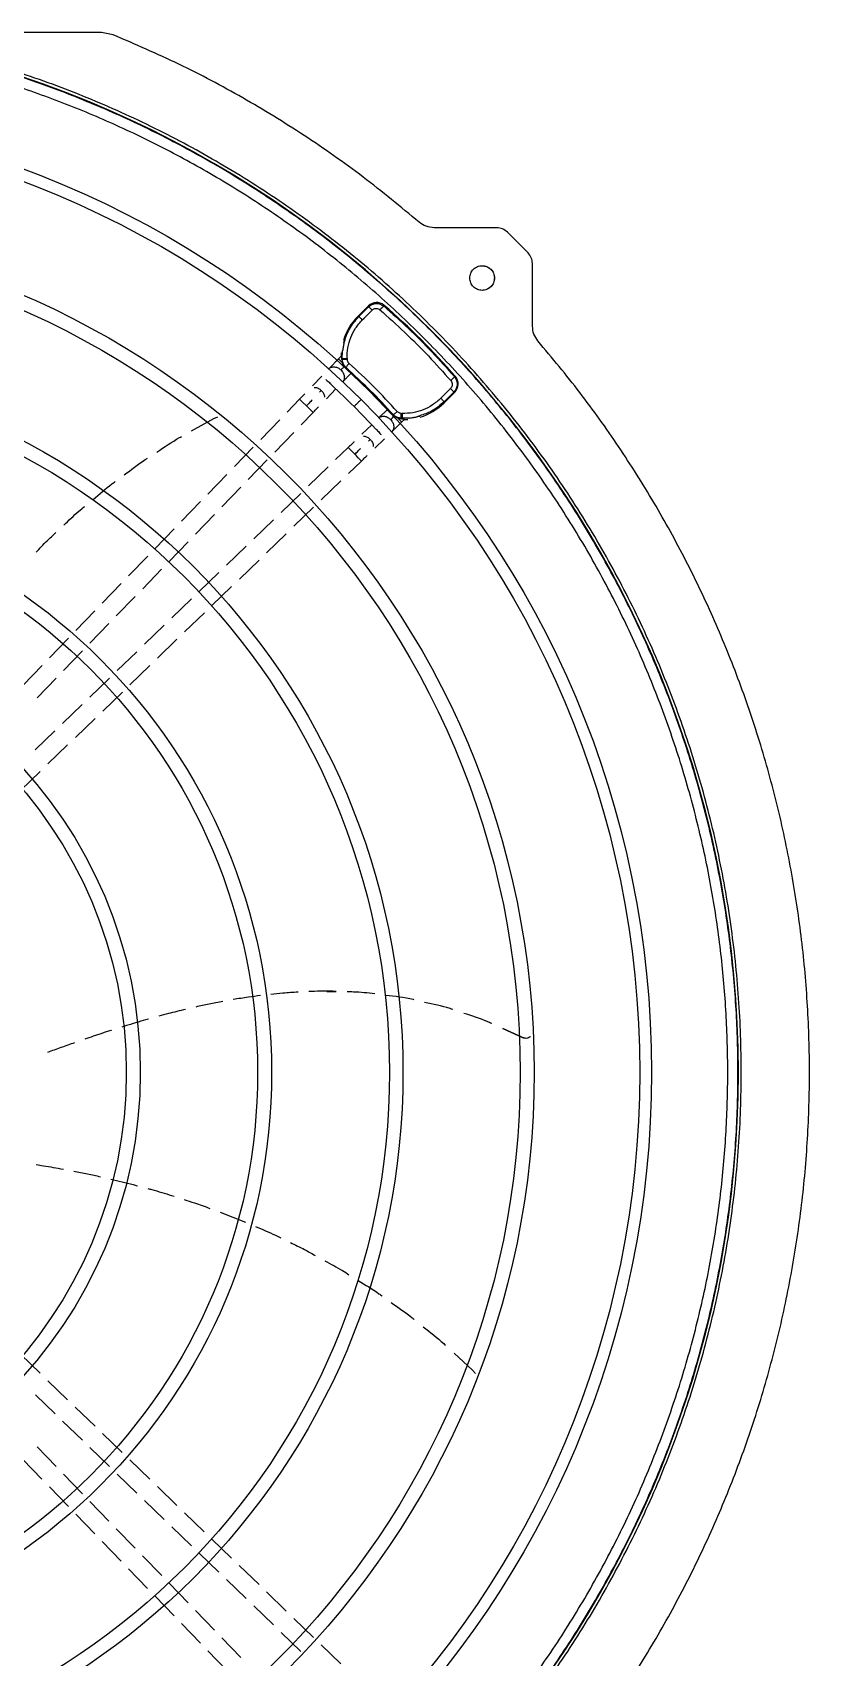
# Model space of a CAD drawing. Extents: x -24 to 296, y -58 to 147.
# Drawn here: x 120.64 to 128.69, y 31.01 to 47.87 of the extents above; entities that cross this region are included whole.
import ezdxf

# ---------------------------------------------------------------- set-up
doc = ezdxf.new("R2010")
doc.units = 0
doc.header["$MEASUREMENT"] = 0
doc.layers.get('0').update_dxf_attribs({"linetype": 'CONTINUOUS'})

msp = doc.modelspace()

# ---------------------------------------------------------------- linework, layer by layer
at = {"color": 7, "linetype": 'Continuous', "lineweight": 25}
for p, q in [((121.35589, 47.87206), (118.79916, 47.87206)), ((121.47537, 47.84851), (121.35589, 47.87206)), ((125.45221, 45.84661), (124.8026, 45.84661)), ((125.77689, 45.58715), (125.56355, 45.80049)), ((125.82301, 44.82619), (125.82301, 45.47581)), ((124.01121, 44.9255), (124.1228, 45.03709)), ((124.12374, 45.02597), (124.02357, 44.92572)), ((124.1228, 45.03709), (124.12374, 45.02597)), ((124.28313, 45.04321), (124.28419, 45.03174)), ((124.02357, 44.92572), (124.01121, 44.9255)), ((124.05903, 44.88978), (124.07912, 44.90986)), ((124.07912, 44.90986), (124.16072, 44.99156)), ((123.84196, 44.51722), (123.81131, 44.48553)), ((123.85092, 44.48937), (123.8538, 44.56966)), ((123.84481, 44.48908), (123.85092, 44.48937)), ((123.84552, 44.47984), (123.84481, 44.48908)), ((123.85122, 44.4801), (123.84552, 44.47984)), ((123.84552, 44.47984), (123.85288, 44.44553)), ((123.85092, 44.48937), (123.85122, 44.4801)), ((123.85805, 44.45089), (123.85122, 44.4801)), ((123.87406, 44.4086), (123.8864, 44.39568)), ((123.8864, 44.39568), (123.89064, 44.39587)), ((123.90124, 44.4911), (123.90153, 44.48166)), ((123.63972, 44.30757), (123.54277, 44.20686)), ((123.68708, 44.07293), (123.78508, 44.17472)), ((124.97312, 44.17916), (124.89143, 44.09755)), ((125.02413, 44.3022), (125.01319, 44.30273)), ((123.40806, 44.06722), (123.2792, 43.93395)), ((124.89143, 44.09755), (124.87135, 44.07746)), ((125.01801, 44.14187), (124.90643, 44.03028)), ((124.90643, 44.03028), (124.90716, 44.04212)), ((125.00741, 44.14229), (124.90716, 44.04212)), ((125.01801, 44.14187), (125.00741, 44.14229)), ((122.2893, 43.73963), (122.51856, 43.86817)), ((122.51792, 43.86817), (122.56138, 43.88647)), ((122.51856, 43.86817), (122.51792, 43.86817)), ((122.51856, 43.86817), (122.56158, 43.8863)), ((123.20271, 43.85483), (123.00527, 43.65064)), ((123.42413, 43.80064), (123.54953, 43.93034)), ((124.37732, 43.90919), (124.37695, 43.90513)), ((124.38987, 43.89279), (124.37695, 43.90513)), ((124.42678, 43.87163), (124.46104, 43.86432)), ((124.46153, 43.86977), (124.42786, 43.87769)), ((124.46104, 43.86432), (124.46153, 43.86977)), ((124.47026, 43.86362), (124.46104, 43.86432)), ((124.47083, 43.86947), (124.46153, 43.86977)), ((124.46322, 43.91997), (124.47266, 43.91965)), ((124.46654, 43.83022), (124.49831, 43.86094)), ((124.47083, 43.86947), (124.47026, 43.86362)), ((124.55111, 43.87235), (124.47083, 43.86947)), ((123.15021, 43.51734), (123.34725, 43.72113)), ((124.15625, 43.80357), (124.05434, 43.70462)), ((122.92858, 43.57132), (122.73205, 43.36807)), ((123.91261, 43.56726), (123.7823, 43.44127)), ((124.18793, 43.55995), (124.28913, 43.65822)), ((122.87632, 43.23408), (123.07368, 43.4382)), ((123.70316, 43.36475), (123.49933, 43.16767)), ((123.91704, 43.29773), (124.04944, 43.42575)), ((122.65475, 43.28812), (122.45761, 43.08423)), ((123.63311, 43.0232), (123.83745, 43.22077)), ((122.38135, 43.00536), (122.1842, 42.80147)), ((122.60276, 42.95115), (122.79995, 43.1551)), ((123.42003, 43.09098), (123.21653, 42.89422)), ((122.32913, 42.66816), (122.52618, 42.87196)), ((123.35012, 42.74957), (123.5539, 42.94661)), ((122.10703, 42.72165), (121.91012, 42.518)), ((123.13699, 42.81731), (122.93327, 42.62033)), ((123.06662, 42.47545), (123.27065, 42.67273)), ((122.05508, 42.38473), (122.25269, 42.5891)), ((122.85406, 42.54375), (122.65027, 42.3467)), ((121.83417, 42.43945), (121.63594, 42.23444)), ((122.78399, 42.20218), (122.9879, 42.39933)), ((121.55962, 42.15551), (121.36239, 41.95153)), ((121.78201, 42.10231), (121.97854, 42.30557)), ((122.57083, 42.26989), (122.36763, 42.07341)), ((121.50832, 41.81926), (121.70472, 42.02238)), ((122.28831, 41.99672), (122.08395, 41.79912)), ((122.5, 41.92758), (122.70423, 42.12505)), ((121.28555, 41.87205), (121.08847, 41.66823)), ((122.217, 41.65395), (122.42107, 41.85126)), ((121.23397, 41.53551), (121.43192, 41.74024)), ((122.00553, 41.7233), (121.80096, 41.52549)), ((121.01192, 41.58905), (120.81497, 41.38537)), ((121.93434, 41.38064), (122.13746, 41.57703)), ((120.73833, 41.30611), (120.54104, 41.10206)), ((120.96045, 41.25263), (121.15785, 41.45679)), ((121.72163, 41.44879), (121.51888, 41.25275)), ((121.65026, 41.10596), (121.85475, 41.30368)), ((120.68686, 40.96968), (120.88391, 41.17347)), ((121.4387, 41.17523), (121.23522, 40.97848)), ((121.36742, 40.83248), (121.57172, 41.03002)), ((121.15583, 40.90171), (120.95198, 40.70461)), ((120.87239, 40.62765), (120.6686, 40.43061)), ((121.08433, 40.55876), (121.28827, 40.75595)), ((120.80014, 40.28397), (121.00404, 40.48112)), ((120.51616, 40.00939), (120.72038, 40.20685)), ((123.68951, 37.92455), (123.78921, 37.92378)), ((125.7211, 37.44609), (125.51406, 37.53954)), ((125.51411, 37.53865), (125.72057, 37.44609)), ((125.72057, 37.44609), (125.7211, 37.44609)), ((125.7562, 37.43682), (125.75673, 37.43682)), ((122.58362, 35.63541), (122.84859, 35.53032)), ((120.72039, 33.96245), (120.51623, 34.15985)), ((125.00979, 34.17144), (125.20165, 33.9941)), ((121.0039, 33.68832), (120.7998, 33.88566)), ((125.20165, 33.9941), (125.23196, 33.95901)), ((120.66904, 33.73828), (120.87281, 33.54125)), ((121.28746, 33.41414), (121.08325, 33.6116)), ((120.95198, 33.4647), (121.15629, 33.26716)), ((121.57076, 33.14022), (121.36673, 33.33749)), ((120.53997, 33.06835), (120.73751, 32.86406)), ((120.88363, 32.99613), (120.6867, 33.19979)), ((121.23482, 33.19122), (121.43869, 32.9941)), ((121.85459, 32.86578), (121.65011, 33.06349)), ((121.15765, 32.71273), (120.96067, 32.91645)), ((121.51794, 32.91747), (121.72161, 32.72054)), ((120.81403, 32.78491), (121.01131, 32.58088)), ((122.1374, 32.59233), (121.93418, 32.78883)), ((121.43209, 32.42889), (121.23429, 32.63346)), ((121.80121, 32.64358), (122.00524, 32.4463)), ((121.08803, 32.50154), (121.28545, 32.29735)), ((122.08473, 32.36943), (122.28778, 32.1731)), ((122.42091, 32.3182), (122.21676, 32.51559)), ((121.3628, 32.21736), (121.55943, 32.014)), ((121.70477, 32.14688), (121.50796, 32.35043)), ((122.70427, 32.04421), (122.5003, 32.24144)), ((121.97895, 31.86332), (121.78136, 32.06766)), ((122.36701, 32.09649), (122.57139, 31.89888)), ((121.63629, 31.9345), (121.83314, 31.73092)), ((122.98791, 31.76996), (122.7837, 31.96741)), ((122.25222, 31.58069), (122.05568, 31.78395)), ((122.65049, 31.8224), (122.85384, 31.62577)), ((123.27065, 31.49658), (123.06653, 31.69395)), ((121.90984, 31.6516), (122.10802, 31.44663)), ((122.93342, 31.54883), (123.1375, 31.3515)), ((122.18449, 31.36754), (122.38097, 31.16434)), ((122.52684, 31.29667), (122.32893, 31.50135)), ((123.55397, 31.22263), (123.35046, 31.41941)), ((122.79957, 31.0146), (122.60261, 31.21831)), ((123.21631, 31.2753), (123.42035, 31.07801)), ((122.4577, 31.08498), (122.65566, 30.88025)), ((123.83718, 30.94879), (123.63288, 31.14633))]:
    msp.add_line(p, q, dxfattribs=at)
at = {"color": 8, "linetype": 'Continuous', "lineweight": 25}
for p, q in [((124.2552, 45.04815), (124.28419, 45.03174)), ((125.01319, 44.30273), (125.02879, 44.27518)), ((123.63359, 44.1589), (123.61525, 44.13987)), ((124.65481, 43.89587), (124.62908, 43.88583))]:
    msp.add_line(p, q, dxfattribs=at)
for centre, radius in [((117.06027, 37.08527), 9.99706), ((117.06027, 37.08465), 9.87436), ((117.06027, 37.08527), 8.78089), ((117.06027, 37.08465), 8.63615), ((117.06027, 37.08465), 7.41998), ((117.06646, 37.08475), 7.27453), ((117.06027, 37.08465), 6.05846), ((117.06027, 37.08465), 5.9131), ((117.06027, 37.08465), 4.69694), ((117.06027, 37.08465), 4.55158)]:
    msp.add_circle(centre, radius)
at = {"color": 7, "linetype": 'Continuous', "lineweight": 25}
for centre, radius, start, end in [((117.06539, 37.08465), 10.89215, 277.952419, 82.047581), ((119.80756, 39.82663), 6.87338, 40.627992, 49.372027), ((119.80824, 39.82733), 6.11819, 42.504763, 47.493312), ((117.06611, 37.08432), 9.76824, 44.999741, 46.881712), ((117.07136, 37.08932), 9.76098, 43.117375, 45.000762)]:
    msp.add_arc(centre, radius, start, end, dxfattribs=at)
at = {"color": 8, "linetype": 'Continuous', "lineweight": 25}
for centre, radius, start, end in [((119.11829, 39.56698), 6.79828, 45.858, 46.344146), ((112.39857, 32.50357), 15.96606, 45.699879, 46.052529), ((114.51384, 34.38208), 13.14171, 43.911773, 44.341551), ((112.87579, 32.7243), 15.47163, 43.76337, 44.127308)]:
    msp.add_arc(centre, radius, start, end, dxfattribs=at)
at = {"color": 7, "linetype": 'Continuous', "lineweight": 25}
for centre, major_axis, ratio, start_param, end_param in [((124.20627, 44.95343), (-0.00447, 0.11816), 0.99886587, 5.53682267, 7.03021374), ((124.42957, 44.50819), (0.5912, 0.01098), 0.99873841, 2.33824924, 2.83211218), ((124.42957, 44.50819), (0.5912, 0.01098), 0.99873841, 3.0557476, 3.11410526), ((124.93435, 44.22535), (0.11816, -0.00449), 0.99887068, 5.53630704, 7.02969541), ((124.48912, 44.44865), (0.01095, 0.5912), 0.99873353, 3.4485214, 3.94487882), ((124.48912, 44.44865), (0.01095, 0.5912), 0.99873353, 3.16946015, 3.23077009)]:
    msp.add_ellipse(centre, major_axis=major_axis, ratio=ratio, start_param=start_param, end_param=end_param, dxfattribs=at)
for points, knots in [([(109.23498, 29.67323), (109.37751, 29.5275), (109.66466, 29.23391), (110.12951, 28.82273), (110.62209, 28.4322), (111.14336, 28.06741), (111.69139, 27.73023), (112.26412, 27.42362), (112.85892, 27.1501), (113.47241, 26.91205), (114.10158, 26.71121), (114.7431, 26.549), (115.39336, 26.42645), (116.04865, 26.34414), (116.70536, 26.30218), (117.36004, 26.30026), (118.0086, 26.33765), (118.64761, 26.41313), (119.27389, 26.52507), (119.88521, 26.67179), (120.47912, 26.85127), (121.05641, 27.06239), (121.62081, 27.30589), (122.17552, 27.58379), (122.72037, 27.89745), (123.25218, 28.24666), (123.76817, 28.63109), (124.2649, 29.04975), (124.73906, 29.50117), (125.18718, 29.98307), (125.60653, 30.4933), (125.99455, 31.0293), (126.34897, 31.58809), (126.66787, 32.16644), (126.9498, 32.76104), (127.19378, 33.36857), (127.39897, 33.98495), (127.56525, 34.60654), (127.69293, 35.2298), (127.78278, 35.85204), (127.83575, 36.47021), (127.85318, 37.08465), (127.83576, 37.69909), (127.78278, 38.31725), (127.69293, 38.93949), (127.56525, 39.56275), (127.39897, 40.18435), (127.19378, 40.80073), (126.94981, 41.40825), (126.66788, 42.00285), (126.34898, 42.58121), (125.99456, 43.14), (125.60653, 43.67599), (125.18719, 44.18622), (124.73908, 44.66812), (124.26491, 45.11955), (123.76817, 45.53821), (123.25219, 45.92265), (122.72039, 46.27184), (122.17554, 46.58551), (121.62082, 46.86342), (121.05642, 47.10692), (120.47913, 47.31803), (119.88523, 47.49751), (119.2739, 47.64423), (118.64762, 47.75618), (118.00861, 47.83165), (117.36005, 47.86905), (116.70538, 47.86713), (116.04866, 47.82517), (115.39337, 47.74286), (114.7431, 47.62031), (114.10159, 47.4581), (113.47242, 47.25726), (112.85893, 47.01922), (112.26412, 46.74569), (111.69139, 46.43908), (111.14337, 46.1019), (110.6221, 45.73712), (110.12952, 45.34658), (109.66467, 44.93541), (109.37752, 44.64181), (109.23498, 44.49608)], [0, 0, 0, 0, 0.01189592, 0.02396584, 0.03619649, 0.04857359, 0.06108194, 0.07373471, 0.0864717, 0.09927432, 0.11212355, 0.12500004, 0.13787625, 0.15072533, 0.16352795, 0.17626509, 0.18891813, 0.20142621, 0.21380317, 0.22603385, 0.23810393, 0.25000004, 0.2618959, 0.27396585, 0.28619652, 0.29857361, 0.31108196, 0.32373474, 0.33647171, 0.34927432, 0.36212355, 0.37500004, 0.38787624, 0.40072531, 0.41352793, 0.42626506, 0.4389181, 0.45142619, 0.46380314, 0.47603381, 0.48810388, 0.50000001, 0.51189586, 0.52396581, 0.53619649, 0.54857357, 0.56108191, 0.57373469, 0.58647168, 0.59927428, 0.6121235, 0.62499999, 0.63787621, 0.65072529, 0.66352791, 0.67626502, 0.68891805, 0.70142614, 0.71380312, 0.72603376, 0.73810387, 0.74999998, 0.76189582, 0.77396578, 0.78619645, 0.79857355, 0.81108188, 0.82373468, 0.83647168, 0.84927427, 0.86212351, 0.87499998, 0.88787621, 0.90072531, 0.91352792, 0.92626504, 0.93891808, 0.95142617, 0.96380314, 0.97603381, 0.98810396, 1, 1, 1, 1]), ([(118.54396, 26.29726), (118.75839, 26.33043), (119.18725, 26.39676), (119.82154, 26.54477), (120.44636, 26.72766), (121.059, 26.94829), (121.65741, 27.20492), (122.23941, 27.49689), (122.80293, 27.8231), (123.34596, 28.18239), (123.86655, 28.57348), (124.36285, 28.99497), (124.83308, 29.44536), (125.27557, 29.92303), (125.68873, 30.42629), (126.07109, 30.95332), (126.42129, 31.50226), (126.73806, 32.07114), (127.02029, 32.65793), (127.26696, 33.26052), (127.47719, 33.87678), (127.65023, 34.50449), (127.78546, 35.14143), (127.8824, 35.7853), (127.9407, 36.43381), (127.96016, 37.08465), (127.9407, 37.73549), (127.8824, 38.384), (127.78546, 39.02787), (127.65023, 39.6648), (127.47719, 40.29252), (127.26696, 40.90878), (127.02029, 41.51137), (126.73807, 42.09816), (126.42129, 42.66704), (126.0711, 43.21598), (125.68874, 43.74301), (125.27558, 44.24627), (124.83309, 44.72394), (124.36286, 45.17433), (123.86656, 45.59582), (123.34597, 45.98691), (122.80294, 46.3462), (122.23942, 46.67241), (121.65742, 46.96439), (121.05901, 47.22102), (120.44637, 47.44164), (119.82155, 47.62453), (119.18726, 47.77254), (118.7584, 47.83888), (118.54397, 47.87205)], [0, 0, 0, 0, 0.02083334, 0.04166665, 0.06250003, 0.08333335, 0.10416665, 0.125, 0.1458333, 0.16666668, 0.18749997, 0.20833336, 0.22916668, 0.25000001, 0.27083332, 0.29166664, 0.31250001, 0.33333334, 0.35416664, 0.37499996, 0.39583334, 0.41666666, 0.43749998, 0.4583333, 0.47916665, 0.5, 0.5208333, 0.54166664, 0.5625, 0.58333332, 0.60416664, 0.62499998, 0.64583333, 0.66666665, 0.68749999, 0.70833331, 0.72916664, 0.74999997, 0.77083333, 0.79166666, 0.81249999, 0.83333331, 0.85416669, 0.875, 0.89583335, 0.91666666, 0.9375, 0.95833334, 0.97916668, 1, 1, 1, 1]), ([(118.79918, 26.29725), (119.05203, 26.3433), (119.55775, 26.43539), (120.30159, 26.64089), (121.02992, 26.8945), (121.73834, 27.19985), (122.42353, 27.5541), (123.08203, 27.95585), (123.71058, 28.40299), (124.30604, 28.89335), (124.86545, 29.42445), (125.38603, 29.99367), (125.86519, 30.59817), (126.30054, 31.23494), (126.68992, 31.90082), (127.03139, 32.59249), (127.32326, 33.30652), (127.56406, 34.03934), (127.75261, 34.78731), (127.88796, 35.54672), (127.96944, 36.31377), (127.99664, 37.08466), (127.96944, 37.85556), (127.88796, 38.62261), (127.75261, 39.38201), (127.56406, 40.12999), (127.32325, 40.86281), (127.03139, 41.57683), (126.68991, 42.2685), (126.30053, 42.93438), (125.86518, 43.57116), (125.38602, 44.17565), (124.86544, 44.74487), (124.30602, 45.27598), (123.71056, 45.76632), (123.08202, 46.21347), (122.42352, 46.61522), (121.73832, 46.96947), (121.0299, 47.27481), (120.30157, 47.52842), (119.55773, 47.73393), (119.05202, 47.82601), (118.79916, 47.87206)], [0, 0, 0, 0, 0.02500002, 0.05000002, 0.07500002, 0.10000003, 0.12499999, 0.15000004, 0.17499999, 0.20000003, 0.22500003, 0.25, 0.27500001, 0.30000002, 0.325, 0.35000002, 0.375, 0.4, 0.42500002, 0.45000001, 0.47500003, 0.50000003, 0.52499999, 0.55000001, 0.57500001, 0.6, 0.62500003, 0.65, 0.67500002, 0.70000003, 0.72500002, 0.75000002, 0.77499999, 0.80000001, 0.825, 0.85000003, 0.87500003, 0.89999998, 0.92500001, 0.95, 0.975, 1, 1, 1, 1]), ([(124.64856, 45.90375), (124.45664, 46.06275), (124.07281, 46.38075), (123.45982, 46.80984), (122.82231, 47.20055), (122.16174, 47.55199), (121.70416, 47.74967), (121.47538, 47.84851)], [0, 0, 0, 0, 0.20000021, 0.40000034, 0.60000016, 0.8000001, 1, 1, 1, 1]), ([(124.8026, 45.84661), (124.77436, 45.84922), (124.71788, 45.85444), (124.67167, 45.88731), (124.64856, 45.90375)], [0, 0, 0, 0, 0.50000434, 1, 1, 1, 1]), ([(125.56355, 45.80049), (125.54725, 45.81364), (125.51467, 45.83994), (125.47303, 45.84439), (125.45221, 45.84661)], [0, 0, 0, 0, 0.49998968, 1, 1, 1, 1]), ([(125.82301, 45.47581), (125.82079, 45.49663), (125.81634, 45.53827), (125.79004, 45.57085), (125.77689, 45.58715)], [0, 0, 0, 0, 0.49999648, 1, 1, 1, 1]), ([(125.17323, 45.32495), (125.17516, 45.34172), (125.17901, 45.37526), (125.20863, 45.41791), (125.25099, 45.44641), (125.30135, 45.45641), (125.35172, 45.44641), (125.39407, 45.41791), (125.4237, 45.37526), (125.42755, 45.34172), (125.42948, 45.32495)], [0, 0, 0, 0, 0.12499963, 0.24999784, 0.37500175, 0.50000081, 0.62499987, 0.7499989, 0.87500037, 1, 1, 1, 1]), ([(125.30057, 45.45308), (125.31736, 45.45115), (125.35094, 45.4473), (125.39329, 45.41767), (125.42292, 45.37532), (125.42677, 45.34174), (125.4287, 45.32495)], [0, 0, 0, 0, 0.24999852, 0.49999698, 0.75000033, 1, 1, 1, 1]), ([(125.42948, 45.32495), (125.42755, 45.30818), (125.4237, 45.27465), (125.39407, 45.232), (125.35172, 45.2035), (125.30135, 45.19349), (125.25099, 45.2035), (125.20863, 45.232), (125.17901, 45.27465), (125.17516, 45.30818), (125.17323, 45.32495)], [0, 0, 0, 0, 0.12500028, 0.25000167, 0.37500021, 0.49999919, 0.62499817, 0.75000159, 0.87499972, 1, 1, 1, 1]), ([(125.4287, 45.32495), (125.42677, 45.30816), (125.42292, 45.27459), (125.39329, 45.23224), (125.35094, 45.20261), (125.31736, 45.19875), (125.30057, 45.19683)], [0, 0, 0, 0, 0.25000096, 0.50000415, 0.75000163, 1, 1, 1, 1]), ([(124.12374, 45.02597), (124.13526, 45.03527), (124.15837, 45.05391), (124.20161, 45.06216), (124.23593, 45.06008), (124.25149, 45.05044), (124.2552, 45.04815)], [0, 0, 0, 0, 0.30725829, 0.61602, 0.90850224, 1, 1, 1, 1]), ([(124.12374, 45.02597), (124.12455, 45.02546), (124.12619, 45.02443), (124.13468, 45.01674), (124.14644, 45.00558), (124.15596, 44.99623), (124.16072, 44.99156)], [0, 0, 0, 0, 0.24999965, 0.50000029, 0.74998791, 1, 1, 1, 1]), ([(124.28419, 45.03174), (124.28288, 45.03159), (124.28016, 45.03128), (124.26992, 45.02309), (124.25655, 45.01026), (124.24683, 44.9995), (124.24213, 44.99431)], [0, 0, 0, 0, 0.24106701, 0.49981164, 0.75866265, 1, 1, 1, 1]), ([(124.28419, 45.03174), (124.36949, 44.95562), (124.54024, 44.80325), (124.78478, 44.55871), (124.9371, 44.38801), (125.01319, 44.30273)], [0, 0, 0, 0, 0.33313437, 0.66686563, 1, 1, 1, 1]), ([(123.86728, 44.64764), (123.88328, 44.69817), (123.91606, 44.80164), (123.98717, 44.88372), (124.02357, 44.92572)], [0, 0, 0, 0, 0.4882915, 1, 1, 1, 1]), ([(123.90124, 44.4911), (123.90222, 44.52791), (123.90417, 44.60154), (123.93574, 44.708), (123.98559, 44.80724), (124.03455, 44.86226), (124.05903, 44.88978)], [0, 0, 0, 0, 0.24999684, 0.49999602, 0.74999698, 1, 1, 1, 1]), ([(124.02357, 44.92572), (124.0242, 44.92503), (124.02548, 44.92364), (124.03349, 44.91548), (124.0449, 44.90396), (124.05432, 44.8945), (124.05903, 44.88978)], [0, 0, 0, 0, 0.25000338, 0.50000912, 0.75000131, 1, 1, 1, 1]), ([(124.16072, 44.99156), (124.16141, 44.99223), (124.16409, 44.99483), (124.17003, 44.99943), (124.18231, 45.0062), (124.20084, 45.01043), (124.22364, 45.00707), (124.23596, 44.99857), (124.24213, 44.99431)], [0, 0, 0, 0, 0.0321865, 0.12541868, 0.25077472, 0.49987449, 0.74927129, 1, 1, 1, 1]), ([(124.24213, 44.99431), (124.32782, 44.91794), (124.49979, 44.76467), (124.74595, 44.5185), (124.89936, 44.3464), (124.97588, 44.26056)], [0, 0, 0, 0, 0.3323167, 0.66694633, 1, 1, 1, 1]), ([(125.88015, 44.67216), (125.86371, 44.69526), (125.83084, 44.74148), (125.82562, 44.79796), (125.82301, 44.82619)], [0, 0, 0, 0, 0.49999752, 1, 1, 1, 1]), ([(123.84132, 44.51625), (123.8414, 44.51642), (123.84173, 44.5172), (123.8423, 44.51534), (123.8433, 44.50859), (123.84419, 44.49713), (123.84481, 44.48908)], [0, 0, 0, 0, 0.05863577, 0.27004327, 0.48702224, 1, 1, 1, 1]), ([(123.8494, 44.54427), (123.84969, 44.54459), (123.85026, 44.54522), (123.8515, 44.55286), (123.8527, 44.56168), (123.85356, 44.56789), (123.8538, 44.56966)], [0, 0, 0, 0, 0.28746739, 0.57417582, 0.87829847, 1, 1, 1, 1]), ([(123.86729, 44.64764), (123.86633, 44.64222), (123.86435, 44.63094), (123.86241, 44.61757), (123.86005, 44.60339), (123.85709, 44.58857), (123.85489, 44.57593), (123.8538, 44.56966)], [0, 0, 0, 0, 0.22403852, 0.46649465, 0.48175031, 0.74327652, 1, 1, 1, 1]), ([(123.86728, 44.64764), (123.86833, 44.65264), (123.87042, 44.66264), (123.87196, 44.67094), (123.87175, 44.67219), (123.87167, 44.6727)], [0, 0, 0, 0, 0.37192936, 0.74511258, 1, 1, 1, 1]), ([(125.88015, 29.49715), (126.02691, 29.67376), (126.32045, 30.02697), (126.72001, 30.58866), (127.08796, 31.17119), (127.42016, 31.77496), (127.71623, 32.3972), (127.97491, 33.0359), (128.19536, 33.68878), (128.37679, 34.35357), (128.51856, 35.02792), (128.62019, 35.70948), (128.68131, 36.39586), (128.7017, 37.08465), (128.68131, 37.77345), (128.62019, 38.45983), (128.51856, 39.14139), (128.37679, 39.81574), (128.19536, 40.48053), (127.97491, 41.13341), (127.71623, 41.77211), (127.42016, 42.39435), (127.08796, 42.99812), (126.72001, 43.58065), (126.32045, 44.14233), (126.02691, 44.49555), (125.88015, 44.67216)], [0, 0, 0, 0, 0.04166672, 0.08333338, 0.12500007, 0.16666672, 0.20833335, 0.25000008, 0.29166671, 0.33333336, 0.37500001, 0.41666672, 0.45833338, 0.50000004, 0.54166669, 0.58333335, 0.62499999, 0.66666668, 0.70833333, 0.74999999, 0.79166669, 0.83333335, 0.87499997, 0.91666669, 0.95833332, 1, 1, 1, 1]), ([(123.81131, 44.48553), (123.80164, 44.47552), (123.78229, 44.4555), (123.75499, 44.42723), (123.73041, 44.40176), (123.71798, 44.38886), (123.71177, 44.38241)], [0, 0, 0, 0, 0.25005524, 0.49995604, 0.74987649, 1, 1, 1, 1]), ([(123.87406, 44.4086), (123.86612, 44.40038), (123.85193, 44.38569), (123.84233, 44.37573), (123.8381, 44.37134)], [0, 0, 0, 0, 0.55980593, 1, 1, 1, 1]), ([(123.85092, 44.48937), (123.85194, 44.48942), (123.85399, 44.4895), (123.86544, 44.48989), (123.88149, 44.49044), (123.89465, 44.49088), (123.90124, 44.4911)], [0, 0, 0, 0, 0.25000896, 0.50000231, 0.75000529, 1, 1, 1, 1]), ([(123.90153, 44.48166), (123.89495, 44.48145), (123.88178, 44.48104), (123.86573, 44.48054), (123.85429, 44.48018), (123.85224, 44.48013), (123.85122, 44.4801)], [0, 0, 0, 0, 0.25001571, 0.5000102, 0.75000993, 1, 1, 1, 1]), ([(123.87406, 44.4086), (123.86989, 44.41412), (123.86099, 44.42589), (123.85569, 44.43872), (123.85288, 44.44553)], [0, 0, 0, 0, 0.46912927, 1, 1, 1, 1]), ([(123.85359, 44.24589), (123.85934, 44.25186), (123.87082, 44.26378), (123.8933, 44.28708), (123.9183, 44.31298), (123.93623, 44.33152), (123.94519, 44.34079)], [0, 0, 0, 0, 0.25000741, 0.49984459, 0.74986004, 1, 1, 1, 1]), ([(123.94309, 44.33965), (123.94326, 44.33975), (123.94367, 44.33998), (123.93973, 44.34457), (123.93184, 44.35283), (123.91953, 44.36491), (123.90411, 44.37952), (123.89229, 44.39031), (123.8864, 44.39568)], [0, 0, 0, 0, 0.10964548, 0.27183382, 0.44948131, 0.63690298, 0.81912573, 1, 1, 1, 1]), ([(123.92161, 44.43888), (123.91727, 44.43379), (123.9083, 44.42326), (123.89778, 44.4095), (123.89106, 44.39932), (123.89078, 44.397), (123.89064, 44.39587)], [0, 0, 0, 0, 0.2418848, 0.50002785, 0.7581622, 1, 1, 1, 1]), ([(123.89064, 44.39587), (123.9754, 44.31839), (124.14492, 44.16341), (124.29985, 43.99393), (124.37732, 43.90919)], [0, 0, 0, 0, 0.49999876, 1, 1, 1, 1]), ([(123.90153, 44.48166), (123.9019, 44.47765), (123.90263, 44.46956), (123.90692, 44.45808), (123.91302, 44.44745), (123.91876, 44.44173), (123.92161, 44.43888)], [0, 0, 0, 0, 0.24780597, 0.49941748, 0.75118697, 1, 1, 1, 1]), ([(124.42045, 43.94004), (124.34109, 44.02694), (124.18236, 44.20074), (124.00853, 44.3595), (123.92161, 44.43888)], [0, 0, 0, 0, 0.50000115, 1, 1, 1, 1]), ([(123.6819, 44.27109), (123.68619, 44.26752), (123.69623, 44.25915), (123.70792, 44.24892), (123.71462, 44.24307)], [0, 0, 0, 0, 0.42747862, 1, 1, 1, 1]), ([(123.71462, 44.24307), (123.72043, 44.23726), (123.73064, 44.22705), (123.73911, 44.21834), (123.74276, 44.21458)], [0, 0, 0, 0, 0.56902682, 1, 1, 1, 1]), ([(124.97588, 44.26056), (124.98014, 44.25439), (124.98864, 44.24208), (124.992, 44.21926), (124.98713, 44.19806), (124.97898, 44.1852), (124.97379, 44.17985), (124.97312, 44.17916)], [0, 0, 0, 0, 0.25090561, 0.50051494, 0.74978168, 0.96749962, 1, 1, 1, 1]), ([(125.00741, 44.14229), (125.00691, 44.1431), (125.00592, 44.1447), (124.99827, 44.15315), (124.98714, 44.16489), (124.97779, 44.1744), (124.97312, 44.17916)], [0, 0, 0, 0, 0.25000163, 0.49999258, 0.74999928, 1, 1, 1, 1]), ([(125.01319, 44.30273), (125.01306, 44.30141), (125.01277, 44.29866), (125.00462, 44.28837), (124.99182, 44.27498), (124.98107, 44.26525), (124.97588, 44.26056)], [0, 0, 0, 0, 0.24124599, 0.50005538, 0.75883315, 1, 1, 1, 1]), ([(125.02879, 44.27518), (125.03139, 44.27101), (125.04138, 44.255), (125.04364, 44.22022), (125.03536, 44.17697), (125.01673, 44.15385), (125.00741, 44.14229)], [0, 0, 0, 0, 0.10190332, 0.39101349, 0.69543036, 1, 1, 1, 1]), ([(123.46178, 44.12282), (123.45354, 44.11428), (123.4364, 44.09653), (123.41772, 44.07721), (123.40802, 44.06717)], [0, 0, 0, 0, 0.48080331, 1, 1, 1, 1]), ([(123.54056, 44.06246), (123.52929, 44.05079), (123.50915, 44.02995), (123.48821, 44.00829), (123.47899, 43.99876)], [0, 0, 0, 0, 0.55959197, 1, 1, 1, 1]), ([(123.97332, 43.99147), (123.97362, 43.99176), (123.9743, 43.99241), (123.9797, 43.99778), (123.98821, 44.00626), (123.99893, 44.01696), (124.01164, 44.02967), (124.02447, 44.0425), (124.03547, 44.05351), (124.04446, 44.06254), (124.05028, 44.06839), (124.05097, 44.06911), (124.05127, 44.06942)], [0, 0, 0, 0, 0.0873823, 0.19724861, 0.28764549, 0.38775014, 0.49369129, 0.59997945, 0.70101879, 0.79270034, 0.90857115, 1, 1, 1, 1]), ([(124.87135, 44.07746), (124.84383, 44.05298), (124.78881, 44.00401), (124.68957, 43.95417), (124.5831, 43.92259), (124.50947, 43.92063), (124.47266, 43.91965)], [0, 0, 0, 0, 0.24999922, 0.49999974, 0.75000086, 1, 1, 1, 1]), ([(124.90716, 44.04212), (124.86534, 44.00541), (124.79061, 43.93983), (124.69632, 43.90931), (124.65481, 43.89587)], [0, 0, 0, 0, 0.5597021, 1, 1, 1, 1]), ([(124.90716, 44.04213), (124.90648, 44.04275), (124.90513, 44.04399), (124.897, 44.05197), (124.88551, 44.06334), (124.87607, 44.07275), (124.87135, 44.07746)], [0, 0, 0, 0, 0.2499946, 0.49999962, 0.74999359, 1, 1, 1, 1]), ([(123.54953, 43.93034), (123.55913, 43.94026), (123.5783, 43.9601), (123.59769, 43.98015), (123.60594, 43.98872), (123.6062, 43.98899)], [0, 0, 0, 0, 0.49208074, 0.98383176, 1, 1, 1, 1]), ([(124.32183, 43.96412), (124.31254, 43.95514), (124.29396, 43.93717), (124.26803, 43.91206), (124.2447, 43.88945), (124.23276, 43.87787), (124.2268, 43.87207)], [0, 0, 0, 0, 0.25001606, 0.49999713, 0.74988294, 1, 1, 1, 1]), ([(124.37695, 43.90513), (124.37157, 43.91103), (124.36078, 43.92285), (124.34628, 43.93816), (124.33411, 43.95055), (124.32549, 43.95881), (124.32082, 43.9628), (124.32077, 43.96218), (124.32075, 43.96197)], [0, 0, 0, 0, 0.18048814, 0.36229629, 0.54394035, 0.72654874, 0.90742676, 1, 1, 1, 1]), ([(124.35268, 43.85676), (124.35843, 43.86233), (124.36872, 43.87232), (124.38339, 43.88652), (124.38987, 43.89279)], [0, 0, 0, 0, 0.55832543, 1, 1, 1, 1]), ([(124.37732, 43.90919), (124.37846, 43.90932), (124.38082, 43.90957), (124.39103, 43.91625), (124.40482, 43.92674), (124.41536, 43.9357), (124.42045, 43.94004)], [0, 0, 0, 0, 0.24184514, 0.49996929, 0.75810627, 1, 1, 1, 1]), ([(124.42678, 43.87163), (124.41998, 43.87443), (124.40716, 43.87972), (124.39539, 43.88861), (124.38987, 43.89279)], [0, 0, 0, 0, 0.5308792, 1, 1, 1, 1]), ([(124.46322, 43.91997), (124.45921, 43.92033), (124.45113, 43.92107), (124.43965, 43.92536), (124.42902, 43.93145), (124.4233, 43.93719), (124.42045, 43.94004)], [0, 0, 0, 0, 0.24785559, 0.49940941, 0.75122897, 1, 1, 1, 1]), ([(124.46153, 43.86977), (124.46158, 43.87078), (124.46167, 43.8728), (124.46206, 43.88421), (124.46259, 43.90023), (124.46301, 43.91339), (124.46322, 43.91997)], [0, 0, 0, 0, 0.25000255, 0.5000074, 0.75000109, 1, 1, 1, 1]), ([(124.47026, 43.86362), (124.4783, 43.86302), (124.48973, 43.86216), (124.49642, 43.86121), (124.49826, 43.86067), (124.49749, 43.86035), (124.49733, 43.86028)], [0, 0, 0, 0, 0.51517222, 0.73295811, 0.94546261, 1, 1, 1, 1]), ([(124.47266, 43.91965), (124.47244, 43.91308), (124.47199, 43.89992), (124.47143, 43.8839), (124.47099, 43.8725), (124.47088, 43.87048), (124.47083, 43.86947)], [0, 0, 0, 0, 0.2499994, 0.49999457, 0.75000368, 1, 1, 1, 1]), ([(124.55111, 43.87235), (124.54595, 43.87166), (124.53643, 43.87039), (124.52698, 43.86899), (124.52608, 43.86837), (124.52562, 43.86805)], [0, 0, 0, 0, 0.36680656, 0.67606118, 1, 1, 1, 1]), ([(124.55111, 43.87236), (124.55738, 43.87344), (124.57004, 43.87563), (124.58486, 43.87858), (124.59315, 43.87996), (124.59669, 43.88054), (124.60329, 43.88161), (124.61517, 43.88335), (124.62368, 43.88487), (124.62908, 43.88584)], [0, 0, 0, 0, 0.25661188, 0.51806189, 0.53325279, 0.55987615, 0.64748299, 0.77623073, 1, 1, 1, 1]), ([(124.65405, 43.89032), (124.65327, 43.89038), (124.65171, 43.8905), (124.64261, 43.88869), (124.63362, 43.88679), (124.62908, 43.88583)], [0, 0, 0, 0, 0.33193991, 0.66326956, 1, 1, 1, 1]), ([(121.93001, 43.51924), (122.00671, 43.57146), (122.09021, 43.62831), (122.17787, 43.67718), (122.18501, 43.68116)], [0, 0, 0, 0, 0.91860531, 1, 1, 1, 1]), ([(124.19644, 43.76091), (124.20021, 43.75724), (124.20894, 43.74875), (124.21915, 43.73853), (124.22495, 43.73273)], [0, 0, 0, 0, 0.43220236, 1, 1, 1, 1]), ([(124.22495, 43.73273), (124.2308, 43.72604), (124.24103, 43.71436), (124.24938, 43.70433), (124.25294, 43.70005)], [0, 0, 0, 0, 0.57249425, 1, 1, 1, 1]), ([(124.36394, 43.73086), (124.37033, 43.73707), (124.38313, 43.74948), (124.40847, 43.77403), (124.43663, 43.80129), (124.45659, 43.8206), (124.46658, 43.83026)], [0, 0, 0, 0, 0.25000575, 0.49989036, 0.74982457, 1, 1, 1, 1]), ([(123.97465, 43.62731), (123.9732, 43.6259), (123.96357, 43.61657), (123.94235, 43.59603), (123.92253, 43.57686), (123.91261, 43.56726)], [0, 0, 0, 0, 0.08145612, 0.54049927, 1, 1, 1, 1]), ([(123.98124, 43.49651), (123.99338, 43.50824), (124.01505, 43.5292), (124.03579, 43.54927), (124.04491, 43.5581)], [0, 0, 0, 0, 0.56005914, 1, 1, 1, 1]), ([(121.58988, 43.28171), (121.66139, 43.33691), (121.74038, 43.39789), (121.82406, 43.45127), (121.83199, 43.45633)], [0, 0, 0, 0, 0.9052251, 1, 1, 1, 1]), ([(124.04944, 43.42575), (124.05937, 43.43535), (124.07921, 43.45454), (124.09966, 43.47433), (124.10857, 43.48297), (124.10924, 43.48362)], [0, 0, 0, 0, 0.48066635, 0.96100236, 1, 1, 1, 1]), ([(121.26904, 43.02884), (121.33249, 43.08405), (121.40656, 43.14849), (121.48577, 43.20579), (121.49713, 43.21401)], [0, 0, 0, 0, 0.85662034, 1, 1, 1, 1]), ([(120.9637, 42.7601), (121.01476, 42.80979), (121.08459, 42.87775), (121.15997, 42.93901), (121.18023, 42.95548)], [0, 0, 0, 0, 0.73116059, 1, 1, 1, 1]), ([(120.67582, 42.48056), (120.71331, 42.52033), (120.77951, 42.59056), (120.85069, 42.65544), (120.88157, 42.68358)], [0, 0, 0, 0, 0.56623899, 1, 1, 1, 1]), ([(122.61181, 37.81956), (122.56505, 37.81094), (122.47217, 37.7938), (122.38009, 37.77281), (122.33435, 37.76239)], [0, 0, 0, 0, 0.50332845, 1, 1, 1, 1]), ([(123.00162, 37.88072), (122.96019, 37.87557), (122.86611, 37.86388), (122.77263, 37.84798), (122.72032, 37.83908)], [0, 0, 0, 0, 0.44029486, 1, 1, 1, 1]), ([(123.39318, 37.91587), (123.34075, 37.9132), (123.24631, 37.9084), (123.15229, 37.89811), (123.11047, 37.89353)], [0, 0, 0, 0, 0.55514403, 1, 1, 1, 1]), ([(123.78916, 37.92416), (123.77361, 37.92475), (123.67851, 37.92834), (123.58324, 37.92517), (123.50355, 37.92252)], [0, 0, 0, 0, 0.16353052, 1, 1, 1, 1]), ([(124.18843, 37.9), (124.11524, 37.90738), (124.01952, 37.91703), (123.92325, 37.91974), (123.90058, 37.92038)], [0, 0, 0, 0, 0.76457621, 1, 1, 1, 1]), ([(124.59145, 37.83847), (124.58955, 37.83894), (124.49471, 37.86241), (124.397, 37.87293), (124.30124, 37.88324)], [0, 0, 0, 0, 0.02001675, 1, 1, 1, 1]), ([(124.99582, 37.736), (124.9866, 37.73924), (124.89225, 37.77245), (124.79366, 37.79248), (124.7047, 37.81055)], [0, 0, 0, 0, 0.09773289, 1, 1, 1, 1]), ([(121.84136, 37.63713), (121.77055, 37.61676), (121.67851, 37.59029), (121.58723, 37.56142), (121.56617, 37.55476)], [0, 0, 0, 0, 0.76934196, 1, 1, 1, 1]), ([(122.22559, 37.73745), (122.16641, 37.72325), (122.07402, 37.70108), (121.98247, 37.67573), (121.94958, 37.66662)], [0, 0, 0, 0, 0.6406631, 1, 1, 1, 1]), ([(125.40093, 37.5906), (125.3854, 37.59775), (125.29205, 37.64074), (125.19317, 37.67095), (125.11075, 37.69614)], [0, 0, 0, 0, 0.1663641, 1, 1, 1, 1]), ([(121.45817, 37.52084), (121.45561, 37.52003), (121.39204, 37.50008), (121.29986, 37.46934), (121.2106, 37.43842), (121.18173, 37.42842)], [0, 0, 0, 0, 0.02765901, 0.6855714, 1, 1, 1, 1]), ([(125.74675, 37.43759), (125.7466, 37.43758), (125.73736, 37.4372), (125.72889, 37.44168), (125.72057, 37.44609)], [0, 0, 0, 0, 0.01676163, 1, 1, 1, 1]), ([(125.80189, 37.45655), (125.79923, 37.45381), (125.79082, 37.44514), (125.77145, 37.43709), (125.74541, 37.43585), (125.7295, 37.44255), (125.7211, 37.44609)], [0, 0, 0, 0, 0.13036355, 0.41167111, 0.68901902, 1, 1, 1, 1]), ([(121.07478, 37.3915), (121.02776, 37.37484), (120.93474, 37.34188), (120.84222, 37.30759), (120.79647, 37.29063)], [0, 0, 0, 0, 0.50556187, 1, 1, 1, 1]), ([(120.67778, 36.12702), (120.70276, 36.12338), (120.79442, 36.11003), (120.88986, 36.09278), (120.95928, 36.08024)], [0, 0, 0, 0, 0.27254447, 1, 1, 1, 1]), ([(121.06658, 36.05977), (121.11437, 36.05071), (121.20596, 36.03335), (121.29961, 36.01215), (121.34439, 36.00201)], [0, 0, 0, 0, 0.52187415, 1, 1, 1, 1]), ([(121.45197, 35.97798), (121.52895, 35.95979), (121.6205, 35.93815), (121.71226, 35.91298), (121.72686, 35.90897)], [0, 0, 0, 0, 0.84086718, 1, 1, 1, 1]), ([(121.83361, 35.87991), (121.84743, 35.87617), (121.93044, 35.85367), (122.02168, 35.82696), (122.09834, 35.80198), (122.10648, 35.79933)], [0, 0, 0, 0, 0.15146226, 0.90989289, 1, 1, 1, 1]), ([(122.21127, 35.76531), (122.24715, 35.7539), (122.33716, 35.72526), (122.42581, 35.69266), (122.47911, 35.67306)], [0, 0, 0, 0, 0.39868758, 1, 1, 1, 1]), ([(122.95077, 35.48598), (123.02018, 35.45667), (123.10845, 35.41941), (123.19409, 35.37692), (123.21238, 35.36785)], [0, 0, 0, 0, 0.78644981, 1, 1, 1, 1]), ([(123.31362, 35.31817), (123.3628, 35.29489), (123.45003, 35.25362), (123.53369, 35.20596), (123.57017, 35.18517)], [0, 0, 0, 0, 0.56385914, 1, 1, 1, 1]), ([(123.66927, 35.13015), (123.73177, 35.0972), (123.81754, 35.05199), (123.89866, 34.99946), (123.92067, 34.98522)], [0, 0, 0, 0, 0.72879103, 1, 1, 1, 1]), ([(124.01707, 34.92391), (124.08935, 34.88049), (124.1739, 34.8297), (124.25322, 34.77177), (124.26473, 34.76336)], [0, 0, 0, 0, 0.854826, 1, 1, 1, 1]), ([(124.35848, 34.69551), (124.43261, 34.64484), (124.51453, 34.58886), (124.59069, 34.5261), (124.59793, 34.52014)], [0, 0, 0, 0, 0.9049803, 1, 1, 1, 1]), ([(124.68868, 34.44577), (124.76183, 34.38909), (124.84177, 34.32713), (124.91539, 34.25873), (124.92165, 34.25291)], [0, 0, 0, 0, 0.91495243, 1, 1, 1, 1])]:
    msp.add_open_spline(points, degree=3, knots=knots, dxfattribs=at)
at = {"color": 8, "linetype": 'Continuous', "lineweight": 25}
for points, knots in [([(123.71181, 44.38238), (123.71185, 44.38245), (123.71719, 44.39154), (123.73828, 44.40079), (123.77121, 44.40536), (123.80788, 44.39557), (123.82803, 44.37942), (123.8381, 44.37134)], [0, 0, 0, 0, 0.00169376, 0.25126883, 0.50084049, 0.75041668, 1, 1, 1, 1]), ([(123.8381, 44.37134), (123.84654, 44.36151), (123.86342, 44.34186), (123.87399, 44.30602), (123.87205, 44.27137), (123.8597, 44.25438), (123.85355, 44.24592)], [0, 0, 0, 0, 0.25043044, 0.50084899, 0.75127545, 1, 1, 1, 1]), ([(123.89064, 44.39587), (123.8849, 44.40178), (123.87356, 44.41344), (123.86139, 44.43215), (123.85901, 44.44551), (123.85805, 44.45089)], [0, 0, 0, 0, 0.37986093, 0.75032961, 1, 1, 1, 1]), ([(123.55869, 44.18957), (123.56154, 44.18999), (123.5754, 44.19206), (123.6035, 44.18258), (123.62356, 44.1668), (123.63359, 44.1589)], [0, 0, 0, 0, 0.11476511, 0.55738726, 1, 1, 1, 1]), ([(123.40804, 44.06715), (123.40803, 44.06716), (123.40628, 44.06889), (123.4126, 44.06282), (123.42738, 44.0486), (123.45125, 44.02557), (123.46975, 44.00769), (123.47899, 43.99876)], [0, 0, 0, 0, 0.00099531, 0.25074074, 0.50049931, 0.75024908, 1, 1, 1, 1]), ([(123.63359, 44.1589), (123.64176, 44.14916), (123.65809, 44.12966), (123.66842, 44.1036), (123.66722, 44.09126), (123.66709, 44.09001)], [0, 0, 0, 0, 0.4732944, 0.9465786, 1, 1, 1, 1]), ([(124.22684, 43.87205), (124.22688, 43.87211), (124.23241, 43.88105), (124.25396, 43.88953), (124.28696, 43.89301), (124.32329, 43.882), (124.34288, 43.86517), (124.35268, 43.85676)], [0, 0, 0, 0, 0.00163359, 0.25122662, 0.50082067, 0.75040929, 1, 1, 1, 1]), ([(124.35268, 43.85676), (124.36078, 43.84665), (124.37699, 43.82645), (124.38635, 43.79028), (124.38324, 43.7557), (124.37033, 43.73914), (124.36389, 43.73088)], [0, 0, 0, 0, 0.2504065, 0.50081816, 0.7512313, 1, 1, 1, 1]), ([(124.42786, 43.87769), (124.42395, 43.87842), (124.41212, 43.88065), (124.39485, 43.89223), (124.38322, 43.90349), (124.37732, 43.90919)], [0, 0, 0, 0, 0.19596077, 0.59231253, 1, 1, 1, 1]), ([(124.46633, 43.83052), (124.46641, 43.83044), (124.46693, 43.82993), (124.46465, 43.83231), (124.45944, 43.83776), (124.45093, 43.84659), (124.44006, 43.85787), (124.43121, 43.86704), (124.42678, 43.87163)], [0, 0, 0, 0, 0.03508789, 0.22807331, 0.42105436, 0.61404154, 0.8070165, 1, 1, 1, 1]), ([(124.07252, 43.68492), (124.07367, 43.68503), (124.08592, 43.6862), (124.1119, 43.67584), (124.13139, 43.65952), (124.14114, 43.65135)], [0, 0, 0, 0, 0.0491261, 0.52454951, 1, 1, 1, 1]), ([(124.1213, 43.6321), (124.12184, 43.63263), (124.12959, 43.64014), (124.13557, 43.64595), (124.14114, 43.65135)], [0, 0, 0, 0, 0.07003966, 1, 1, 1, 1]), ([(124.14114, 43.65135), (124.14902, 43.64133), (124.16478, 43.62127), (124.17423, 43.5935), (124.17223, 43.57993), (124.17185, 43.57736)], [0, 0, 0, 0, 0.44776489, 0.89554432, 1, 1, 1, 1])]:
    msp.add_open_spline(points, degree=3, knots=knots, dxfattribs=at)

doc.saveas('drawing.dxf')
